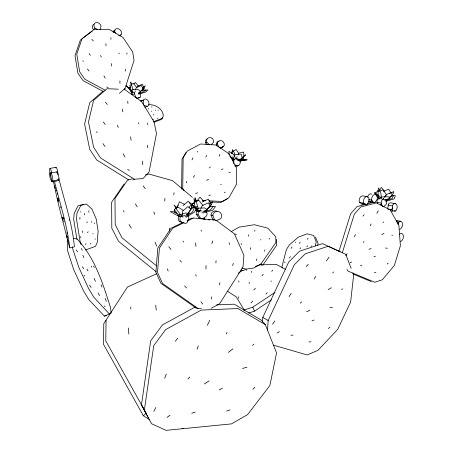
<?xml version="1.0" encoding="UTF-8"?>
<svg xmlns="http://www.w3.org/2000/svg" width="453" height="453" viewBox="0 0 453 453"><rect width="100%" height="100%" fill="white"/><g stroke="black" fill="none" stroke-linecap="round" stroke-linejoin="round"><path stroke-width="0.68" d="M88.867 212.247L88.867 210.781M106.059 320.118L105.776 340.882L146.121 413.091L143.352 415.763L149.796 419.835M181.602 188.748L182.01 159.167L185.985 152.44M184.014 190.792L182.735 188.352L183.148 157.927L187.134 151.166L200.634 143.992L215.951 144.994L229.071 153.799L236.596 168.063L236.568 184.094L228.918 197.701L222.27 201.449L208.856 200.821M52.231 181.874L52.882 180.022A4.706 0.872 79 0 0 51.399 173.658A4.706 0.872 79 0 0 50.464 175.198L52.231 181.874L56.976 181.024M57.854 174.892L57.752 171.947A4.604 0.883 79.1 0 0 56.58 167.978A4.604 0.883 79.1 0 0 55.668 167.904M115.521 33.126L114.694 31.382L114.717 30.453A4.054 3.143 50.9 0 1 119.099 29.128A4.054 3.143 50.9 0 1 121.506 34.218L119.785 35.997M58.335 180.781L59.02 178.929A4.694 0.9 79 0 0 57.859 173.335A4.694 0.9 79 0 0 56.597 172.48M80.781 212.14L80.798 211.551M169.581 231.115L169.682 228.102M84.349 214.92L84.4 213.465M143.369 100.294L143.233 103.856L143.601 104.796L144.281 105.475L147.276 106.325L147.984 106.047A3.901 2.95 68.3 0 0 148.176 100.843A3.901 2.95 68.3 0 0 143.805 99.581L143.369 100.294L140.934 101.262M79.864 219.133L79.938 217.366M139.847 92.718A3.941 2.99 67.4 0 1 140.521 96.523L140.079 97.236L137.384 98.267L136.568 98.029L135.877 97.344L134.479 93.794L134.518 92.831A3.941 2.99 67.4 0 1 135.402 91.41M377.406 203.618L376.987 201.257A4.173 2.724 -78.4 0 1 379.11 198.063M233.686 163.59L233.861 160.062L234.36 159.303A3.743 3.448 59.2 0 1 237.225 158.607M382.394 206.347L381.216 203.091L381.273 202.021A4.196 2.724 -78.4 0 1 383.397 198.816M217.072 146.126L216.308 144.484L216.358 143.539A3.754 3.454 58.9 0 1 219.009 141.308M218.878 147.095L217.338 143.799L217.389 142.848A3.766 3.465 58.9 0 1 221.874 140.86A3.766 3.465 58.9 0 1 224.127 145.679L222.576 147.112L220.135 148.199M164.722 201.092L164.898 198.34M215.911 262.927L216.064 260.628M262.497 322.162L262.819 317.389L288.754 261.993L299.603 251.16L322.559 243.652L340.169 251.726M267.497 330.124L268.17 320.526L294.291 264.784L305.175 253.867L328.159 246.256L345.735 254.314L351.188 268.436M232.066 153.318L232.383 149.688L234.292 152.684L234.739 156.075M387.643 209.054L388.448 204.139A4.156 2.673 -78.2 0 1 391.188 202.927L395.509 203.691M392.785 211.245L391.958 209.852L392.768 204.92A4.173 2.673 -78.2 0 1 396.624 204.677A4.173 2.673 -78.2 0 1 396.081 210.498L395.418 211.07L390.939 210.9M151.596 111.455L151.642 111.047M260.769 239.994L260.832 239.433M173.793 194.926L174.054 192.735M250.503 249.444L250.724 247.734M213.567 219.915L212.655 219.201L211.024 215.073L211.177 213.878A4.672 4.439 -76.7 0 1 217.01 211.251M215.447 220.396L214.529 219.677L212.887 215.52L213.046 214.314A4.7 4.468 -76.6 0 1 218.907 211.664A4.7 4.468 -76.6 0 1 221.302 217.74L220.594 218.72L216.596 220.526M148.607 418.374L141.472 404.908L150.685 340.826L162.457 324.92L195.3 306.958M144.343 410.18L153.731 345.656L165.622 329.614L201.257 310.079L237.972 308.561L265.311 324.631L276.557 352.904L269.869 385.56L247.61 414.603L231.477 423.895L166.07 430.35L151.506 423.714L141.472 404.908M82.559 232.525L82.803 230.911M248.493 236.194L248.708 234.864M51.925 181.002L51.614 181.511L50.204 178.267A4.513 0.832 79 0 1 50.272 172.972M238.533 298.402L238.816 296.738M86.959 222.842L87.157 221.828M269.178 239.093L269.354 238.25M264.552 251.234L264.846 249.903M256.466 260.685L256.868 258.918M254.699 231.217L254.96 230.113M317.627 245.469L318.102 243.437L315.469 237.072M315.277 245.871L316.234 241.806L313.618 235.447L307.004 233.833L298.238 237.236L289.603 244.66L286.443 249.422L281.947 266.732L282.389 268.051M284.761 262.791L284.977 261.891M249.105 283.499L249.405 282.406M232.632 265.526L233.284 263.34M342.343 252.723L354.32 214.15L360.724 207.004L376.256 202.899L390.163 209.79L398.889 225.481L400.384 245.747L394.37 265.492L382.315 279.778L374.784 282.276L348.068 271.143L346.964 269.331M219.32 284.886L219.999 282.689M338.935 251.426L350.656 213.72L357.049 206.613L365.135 204.484M100.022 29.479L101.019 26.342L100.798 25.368A4.134 3.222 49.3 0 0 95.866 22.65A4.134 3.222 49.3 0 0 94.4 27.248L95.051 28.097L97.859 29.643M119.354 93.352L125 88.635L134.031 60.419L132.661 51.965L123.063 37.514L108.963 29.258L93.952 29.553L82.089 38.596L76.784 54.1L79.654 71.755L84.779 79.173L105.164 90.198M197.14 349.24L198.238 345.888M135.379 90.062L136.251 87.61L141.455 85.464L142.882 89.054L139.077 92.905M211.868 243.669L212.87 240.86M190.877 209.711L192.236 205.962L188.221 201.138L183.04 205.622M219.252 156.143L219.903 154.377M164.699 378.289L166.274 374.167M177.174 207.599L179.473 201.778L184.677 204.462M397.96 223.958L399.342 221.534A4.111 2.61 -77.4 0 1 402.474 223.816A4.111 2.61 -77.4 0 1 400.305 229.065L399.608 229.19M189.054 208.091L189.835 206.279L192.497 203.51L190.99 209.122L187.395 215.334M370.248 225.792L371.058 223.952M197.474 152.027L197.785 151.336M205.815 157.117L206.591 155.396M191.97 159.926L192.933 157.854M207.361 325.316L209.745 320.322M200.305 209.58L199.739 210.741L201.749 210.962M200.877 208.42L202.298 205.509L208.618 202.802L209.903 206.381L206.421 209.479M153.861 411.471L155.798 407.519M354.359 236.817L355.48 234.563M237.151 156.659L236.239 158.431L238.261 159.898M238.063 154.886L238.974 153.108L243.686 152.038L243.856 156.687L239.269 160.628M226.217 333.969L227.072 332.349M307.417 239.377L308.051 238.187M376.845 213.346L378.295 210.838M92.854 233.873L93.041 233.55M295.322 242.576L295.594 242.106M379.365 190.804L381.347 187.4L384.705 191.579M299.41 243.369L300.096 242.191M87.537 232.746L88.12 231.749M291.103 248.403L291.936 246.998M314.15 279.048L315.724 276.392M187.684 214.218L190.832 208.929L187.944 206.585L182.616 211.087L182.276 216.155L185.436 215.311M345.849 255.752L347.128 253.612M383.017 222.712L383.521 221.902M162.74 117.582L161.647 119.337L153.952 122.231M385.033 196.953L386.477 194.643L383.006 189.903L378 191.647L378.385 197.406L380.339 198.103M91.234 222.293L91.704 221.551M289.042 296.613L291.171 293.312M232.961 160.005L232.463 160.764L233.861 160.062M222.576 147.112L223.08 146.359M375.022 202.48L377.089 199.371L377.332 198.306A4.23 2.775 -78.6 0 0 374.699 194.541A4.23 2.775 -78.6 0 0 371.653 199.105L371.794 200.118L373.6 202.684L375.022 202.48L370.752 201.71L370.033 202.089L369.337 201.913L368.612 200.889M370.752 201.71L371.788 200.164M124.167 183.907L111.631 202.236L111.806 228.227L118.533 241.313L156.138 271.738M262.666 265.39L276.67 245.186L276.585 239.427M241.93 267.966L245.922 269.133L253.986 267.95L261.002 263.889L275.871 242.514L275.792 236.755L267.842 228.176L254.439 224.722L239.105 227.14L231.172 231.642M95.028 239.348L95.328 238.912M383.742 198.25L383.006 199.292L385.724 199.688M384.478 197.208L386.318 194.603L391.788 192.219L391.8 195.447L389.099 197.616M90.215 244.099L90.696 243.425M326.403 260.86L329.048 257.174M85.413 244.603L86.059 243.708M272.542 324.138L274.858 320.979M94.224 223.527L94.632 222.972M174.801 209.92L174.014 210.99L175.719 213.074M175.588 208.844L177.559 206.166M176.908 207.197L178.114 205.554M208.623 208.012L211.143 204.614L208.369 199.139L202.066 201.959M193.244 177.372L194.614 175.554M196.93 201.2L199.96 197.174L203.85 201.398M332.672 273.097L333.567 271.919M289.388 258.017L290.418 256.653M175.334 341.256L177.678 338.221M142.219 91.172L144.365 88.414L142.259 84.218L137.112 86.574M213.069 206.574L210.413 209.926L201.993 212.315M153.329 114.943L153.714 114.473M299.971 248.708L300.701 247.819M270.888 281.534L271.381 280.951M253.873 290.005L255.379 288.221M155.249 110.407L155.566 110.045M209.382 167.989L210.362 166.868M262.032 275.679L263.244 274.308M211.234 144.75L213.482 142.219L213.652 141.296A3.783 3.488 57.6 0 0 209.818 137.604A3.783 3.488 57.6 0 0 206.523 141.308L206.828 142.236L209.45 144.756M134.003 83.913L135.3 82.497L138.539 86.11M187.893 378.991L189.682 377.055M362.961 216.132L364.201 214.79M265.945 294.15L267.247 292.768M252.87 389.274L254.739 387.298M250.934 302.961L252.672 301.132M271.726 271.33L272.814 270.198M375.367 193.318L378.312 190.277M240.464 161.574L243.788 158.171L242.944 157.168M138.629 93.403L143.04 88.924L145.362 85.702L142.389 88.193M252.598 345.424L253.923 344.11M399.603 234.326L400.237 233.697A4.094 2.588 -76.9 0 1 403.351 235.922A4.094 2.588 -76.9 0 1 401.194 241.166L400.497 241.296M157.095 118.578L157.434 118.244M152.978 119.637L153.42 119.201M158.04 110.26L158.335 109.977M306.171 266.494L308.261 264.45M181.976 189.088L182.735 188.352M380.407 204.966L381.856 203.573M95.051 28.097L93.443 29.621L92.797 28.771A4.122 3.211 49.3 0 1 93.748 24.405M204.631 211.574L210.226 206.455L212.729 201.942L209.275 203.941M387.258 264.008L388.21 263.136M363.159 242.468L364.082 241.636M113.46 32.503L114.694 31.382M328.436 328.55L329.943 327.23M103.193 90.991L89.734 102.689L84.62 124.133L89.7 149.241L96.631 159.909L128.692 179.903M300.214 303.131L301.709 301.84M239.733 160.079L245.634 154.818L242.383 157.463M386.987 200.05L388.464 198.805M389.455 197.978L392.417 195.492L393.827 191.551L389.297 193.669M391.879 235.645L392.525 235.113M341.624 289.648L342.638 288.833M228.471 352.349L232.899 348.816M82.457 38.516L80.306 40.158L75.017 55.594L77.871 73.165L82.978 80.543L103.29 91.495M83.533 37.701L92.129 31.144M194.439 202.582L192.389 204.127L194.241 207.61M195.464 201.806L196.483 201.03M192.853 203.878L194.399 202.712M195.43 201.93L197.491 200.373M306.777 246.619L307.842 245.826M166.987 417.417L170.068 415.208M207.434 144.7L205.69 143.029L206.828 142.236M310.99 246.455L311.885 245.832M248.68 313.034L254.552 311.143L271.387 299.875M216.308 144.484L217.338 143.799M243.64 310.124L252.797 307.174L274.931 292.406M379.036 198.992L382.049 196.981L388.878 196.732L389.993 198.595L385.945 199.513M124.031 89.281L125 88.635M204.371 383.991L209.093 380.894M238.301 273.153L241.777 270.894L245.028 269.812M185.034 216.862L192.412 212.151L194.575 207.412L191.245 208.397M186.194 217.293L194.58 211.936L197.021 206.557L191.449 208.204M328.148 289.682L331.324 287.689M381.856 234.643L383.946 233.403M219.235 389.993L222.44 388.147M227.565 198.731L220.939 202.468L209.694 201.947M238.856 160.136L242.276 158.227L241.149 154.15L235.294 154.513L232.836 158.816L234.682 159.79L232.802 158.924L230.005 156.291M277.14 332.955L279.433 331.687M211.177 308.244L219.541 303.821L243.023 266.987L243.89 255.215L234.416 233.839L216.064 220.186L193.488 218.001L187.18 221.081M130.77 86.925L128.929 87.893L131.438 92.627L132.752 92.871M129.377 87.814L130.572 87.191M186.359 214.881L189.343 213.329L185.413 213.035L178.782 215.062L178.692 216.574L181.279 216.143L178.703 216.715L177.423 215.152M350.158 262.712L351.647 261.964M306.653 311.772L309.937 310.163M183.516 222.18L170.968 228.301L157.774 248.165L155.9 272.372L160.906 283.278L196.223 308.136L201.398 308.708M187.904 220.039L191.67 218.199L193.069 218.335M184.026 222.621L172.672 228.165L159.405 248.153L157.519 272.519L162.553 283.493L198.074 308.504M67.231 240.832L67.752 251.228L73.714 269.671L83.511 290.866L88.873 299.671L104.484 316.188L106.387 315.26M104.484 316.188L111.166 313.029L110.441 307.327C102.712 283.034 94.83 257.48 76.727 238.629L73.431 238.555M234.824 165.883L236.862 166.138L239.099 165.09A3.743 3.448 59.2 0 0 237.819 158.793M139.003 92.605L140.758 91.772L138.074 89.343L132.293 89.807L131.466 92.508L132.769 92.808M236.862 166.138L237.672 165.764M156.795 273.64L127.412 287.072L103.782 323.652L103.477 344.246L143.352 415.763M132.735 180.005L134.433 179.241L143.001 178.59L149.043 172.089L156.478 133.544L154.082 121.976L141.761 101.749L124.694 89.468M223.629 146.432L220.566 147.803L219.648 147.678M220.617 184.575L221.285 184.28M383.578 191.37L388.595 189.15L390.809 192.763M206.551 180.294L208.584 179.405M368.912 249.41L371.109 248.482M132.049 94.796L134.479 93.794M311.975 320.9L314.116 320.028M137.038 98.471L140.079 97.236M221.296 169.552L222.921 168.895M144.83 107.276L147.276 106.325M153.697 121.574L162.044 118.443L163.137 116.687A11.212 7.99 24.5 0 0 148.697 104.751M85.475 249.977L95.464 246.381L97.225 242.525L98.131 231.109L96.206 218.941L91.925 209.054L86.33 204.031L80.855 205.373L77.01 212.95L76.478 218.861L80.294 242.666L81.149 244.546M226.704 411.114L230.045 409.931M224.207 192.519L225.243 192.151M208.805 195.622L210.419 195.067M191.761 413.244L195.209 412.071M195.549 193.527L197.678 192.808M229.02 172.638L230.396 172.174M255.435 266.358L259.988 264.846L276.381 264.444L285.532 269.348M373.974 256.721L375.446 256.245M118.641 35.623L121.036 34.892M242.548 368.476L246.953 367.179M132.146 178.799L127.519 180.158L114.971 198.522L115.209 224.643L121.999 237.808L156.551 265.832M145.362 174.926L148.663 173.958L172.565 180.696L192.321 197.281M202.978 213.052L212.548 210.339L215.543 206.523L209.716 206.727M384.756 200.696L392.179 198.584L393.414 195.69L391.432 195.781M385.622 201.347L394.059 198.952L395.446 195.656L392.043 195.821M138.312 93.414L143.329 92.004L145.883 89.926L142.593 90.328M138.544 94.184L145.079 92.344L147.967 89.977L144.637 90.39M203.788 210.951L207.451 209.966L204.705 207.95L197.457 208.204L195.821 210.368L198.55 210.843L195.787 210.509M367.156 203.952L372.553 202.531M83.59 204.382L78.08 205.73L74.213 213.301L73.669 219.212L76.948 239.586M52.871 180.843L59.003 179.756M50.827 172.978L56.948 171.908M50.006 168.374L56.013 167.333M382.989 206.789L383.714 206.681L386.143 204.348L386.545 203.369A4.196 2.724 -78.4 0 0 386.035 199.501M366.137 204.875L367.547 204.133L369.099 200.441L369.15 199.36A4.258 2.82 -78.4 0 0 365.758 196.885A4.258 2.82 -78.4 0 0 363.482 202.315L363.816 203.199L366.137 204.875L361.879 204.088L359.557 202.417L359.223 201.534A4.236 2.814 -78.5 0 1 360.158 197.395A4.236 2.814 -78.5 0 1 362.995 195.928L367.258 196.676M361.879 204.088L363.295 203.346L365.118 203.686M237.785 160.164L245.396 159.354L237.734 160.492M238.544 160.753L247.174 159.83L239.433 161.019M308.878 341.992L310.894 341.726M290.934 335.299L293.034 335.073M216.698 304.863L234.218 304.178L261.392 320.209L265.311 324.631M329.903 307.417L332.394 307.355M374.41 272.474L375.877 272.463M360.384 265.707L361.885 265.73M181.998 428.419L183.369 428.476M118.335 89.19L107.027 88.703L93.567 100.419L88.477 121.953L93.595 147.202L100.543 157.944L134.433 179.241M194.026 200.13L198.261 200.328M202.497 200.526L205.322 200.656M194.235 201.228L197.044 201.359M385.509 248.063L387.366 248.227M203.595 219.354L204.999 219.49M208.51 219.83L209.909 219.965M179.898 214.937L177.989 214.711L174.252 209.473L177.684 206.879L183.567 210.571M234.875 165.034L238.284 165.458M196.71 211.126L197.989 211.285M368.748 199.575L371.794 200.118M376.936 202.321L381.216 203.091M388.011 205.084L392.326 205.866M369.337 201.913L373.6 202.684M359.557 202.417L363.816 203.199M388.261 209.167L391.958 209.852M394.189 210.843L395.418 211.07M396.449 220.458L400.735 221.296M396.262 221.67L398.708 222.157M211.024 215.073L212.887 215.52M197.117 211.03A4.694 4.49 -76.6 0 0 196.234 213.301L196.392 214.501L198.171 214.943L200.855 218.482L201.942 218.918L203.103 218.725L206.551 215.86L206.993 214.722A4.728 4.519 -76.6 0 0 205.249 210.413M212.655 219.201L214.529 219.677M196.392 214.501L199.065 218.018L200.855 218.482M233.584 158.544L232.298 158.176L232.202 156.812M273.618 345.192L307.106 354.959L317.978 350.316L337.689 329.371L350.611 302.094L353.668 274.858L352.927 272.933M240.854 270.016L242.848 270.6M178.85 216.087A4.734 4.553 -74.8 0 0 178.578 220.277L179.297 221.228L185.067 223.391L186.245 223.21L187.191 222.44L188.89 218.17L188.737 216.953A4.768 4.581 -74.8 0 0 186.257 214.428M183.103 217.123L176.528 215.056L170.141 211.613L172.825 211.579L177.106 213.403M195.458 208.556L197.91 209.496M199.065 218.018L200.147 218.448M179.297 221.228L182.791 222.655M352.91 273.952L371.126 281.534M106.806 86.936L108.199 87.667M262.819 317.389L268.17 320.526M127.695 169.422L129.411 170.47M227.412 291.205L236.279 296.913L244.682 310.798M235.254 233.912L236.404 234.773M200.084 212.004L189.762 202.763L194.303 206.761M196.738 208.941L197.712 209.813M131.829 91.206L126.2 85.719L133.89 92.74M231.121 157.429L233.442 159.609M378.006 196.721L374.705 193.51L374.642 192.214L379.857 196.5L382.275 199.439M179.898 260.509L181.523 262.106M104.388 305.928L105.158 306.743M109.32 313.929L93.913 297.31L88.578 288.487L78.771 267.287L72.74 248.873L72.616 246.8M184.626 285.877L186.528 287.972M91.885 39.36L93.324 40.951M230.011 156.002L233.663 160.152M82.825 60.776L83.38 61.444M89.06 53.675L90.424 55.345M203.018 205.52L198.708 200.181L194.037 202.095L195.175 207.259M87.469 69.032L89.094 71.036M105.464 102.168L107.327 104.479M136.999 87.899L133.363 83.335L129.83 85.419L131.279 91.223M180.934 215.079L177.231 210.407L174.014 204.954L176.913 207.904M168.833 246.732L170.94 249.484M96.478 131.727L97.214 132.695M180.968 221.721L180.243 220.764A4.768 4.581 -74.8 0 1 181.698 215.135M201.019 301.789L202.695 304.048M103.386 122.027L105.181 124.445M102.882 143.612L105.034 146.517M143.233 185.877L145.203 188.68M182.972 241.092L183.629 242.038M376.947 195.628L378.923 198.516M375.169 193.522L378.997 199.116M238.782 153.51L236.109 149.479L231.868 152.015L232.01 154.071M76.274 249.965L77.514 251.862M84.054 275.282L84.564 276.075M82.474 266.834L83.731 268.816M89.643 285.107L91.149 287.479M123.341 210.685L124.099 211.885M135.379 203.867L137.231 206.817M129.077 224.535L131.313 228.176M98.052 292.944L99.541 295.577M103.947 75.872L105.181 78.126M86.976 269.071L87.973 270.905M193.72 198.793L195.379 201.862M203.997 217.836L204.994 219.677M236.336 159.756L233.408 154.28L228.918 151.319L229.099 154.96M130.328 89.609L132.231 93.193M123.25 153.805L124.926 157.01M241.081 243.629L241.545 244.603M100.56 55.543L101.291 57.112M117.304 125.243L118.324 127.463M91.347 266.228L91.766 267.179M94.139 278.38L95.43 281.285M252.797 307.174L254.552 311.143M82.803 255.271L83.816 257.593M167.265 268.912L168.188 271.053M93.629 266.126L94.23 267.525M101.059 284.824L101.982 286.992M105.209 298.487L106.432 301.364M81.438 248.437L82.242 250.333M155.096 242.208L156.676 246.058M251.29 271.37L251.721 272.434M58.652 178.601L59.343 180.413C64.796 202.383 72.44 224.19 74.377 246.823L69.751 247.933C67.254 225.334 59.96 203.51 54.513 181.5M57.718 179.581L58.041 180.441M50.917 175.838L49.955 172.814A4.615 0.855 79.1 0 1 50.011 168.374A4.615 0.855 79.1 0 1 51.727 173.001M153.833 211.936L154.705 214.445M245.922 269.133L246.375 270.452M151.738 106.682L151.919 107.214M205.69 143.029L205.39 142.106A3.766 3.477 57.6 0 1 206.936 138.907M69.552 247.327L58.409 204.116L53.471 181.84M261.002 263.889L261.432 265.22M196.013 201.081L194.966 197.848L195.656 200.781M196.438 202.372L198.329 208.861M195.713 274.592L196.194 276.132M133.012 89.722L130.668 82.089L131.613 85.175M229.088 242.768L229.575 244.41M378.397 191.908L378.017 190.566L378.578 187.904L380.831 193.012L381.466 197.519M201.104 230.062L201.398 231.183M148.227 108.561L148.363 109.099M58.08 200.079L58.528 201.908M61.999 217.468L62.548 219.733M56.013 190.084L56.24 191.019M54.654 185.923L55.323 188.691M66.506 235.837L67.05 238.085M57.271 198.21L57.678 199.949M62.293 217.151L62.565 218.329M63.55 217.457L63.85 218.765M57.327 193.295L57.525 194.156M58.171 198.103L58.692 200.447M238.703 280.956L238.958 282.106M67.605 239.246L67.91 240.639M62.757 217.666L63.205 219.739M63.748 220.622L64.02 221.913M69.213 219.597L69.326 220.169M66.953 232.593L67.129 233.51M67.208 236.041L67.372 236.913M60.64 206.71L60.849 207.859M80.679 236.664L80.883 237.887M138.629 122.746L138.794 123.884M130.623 136.846L131.121 140.317M198.171 214.943L198.012 213.737A4.728 4.519 -76.6 0 1 200.232 210.198M122.463 109.105L122.814 111.868M195.52 242.916L195.939 246.375M155.707 305.277L156.262 310.095M130.662 307.072L130.877 309.02M128.295 328.017L128.85 333.997M147.667 122.995L147.82 124.666M119.009 53.052L119.082 53.879M111.228 63.528L111.449 66.025M147.508 145.237L147.735 147.825M142.423 161.262L142.718 164.699M127.746 101.206L127.933 103.465M105.883 43.698L106.019 45.691M211.619 296.874L211.744 299.184M126.914 52.933L126.942 54.156M125.362 69.207L125.39 71.087M119.926 80.911L119.966 83.38M110.894 37.718L110.917 39.36M205.973 265.52L205.996 268.997M186.398 181.342L186.404 182.921M392.638 207.825A4.156 2.673 -78.2 0 1 391.766 209.699M397.864 221.772A4.088 2.61 -77.4 0 1 398.193 224.343M131.483 94.088A3.924 2.984 67.3 0 1 132.367 92.672M113.063 31.948A4.043 3.137 50.9 0 1 115.045 30.164M367.53 197.259A4.207 2.775 -78.6 0 1 371.817 194.167M140.758 100.798A3.884 2.95 68.2 0 1 143.261 100.453"/></g></svg>
